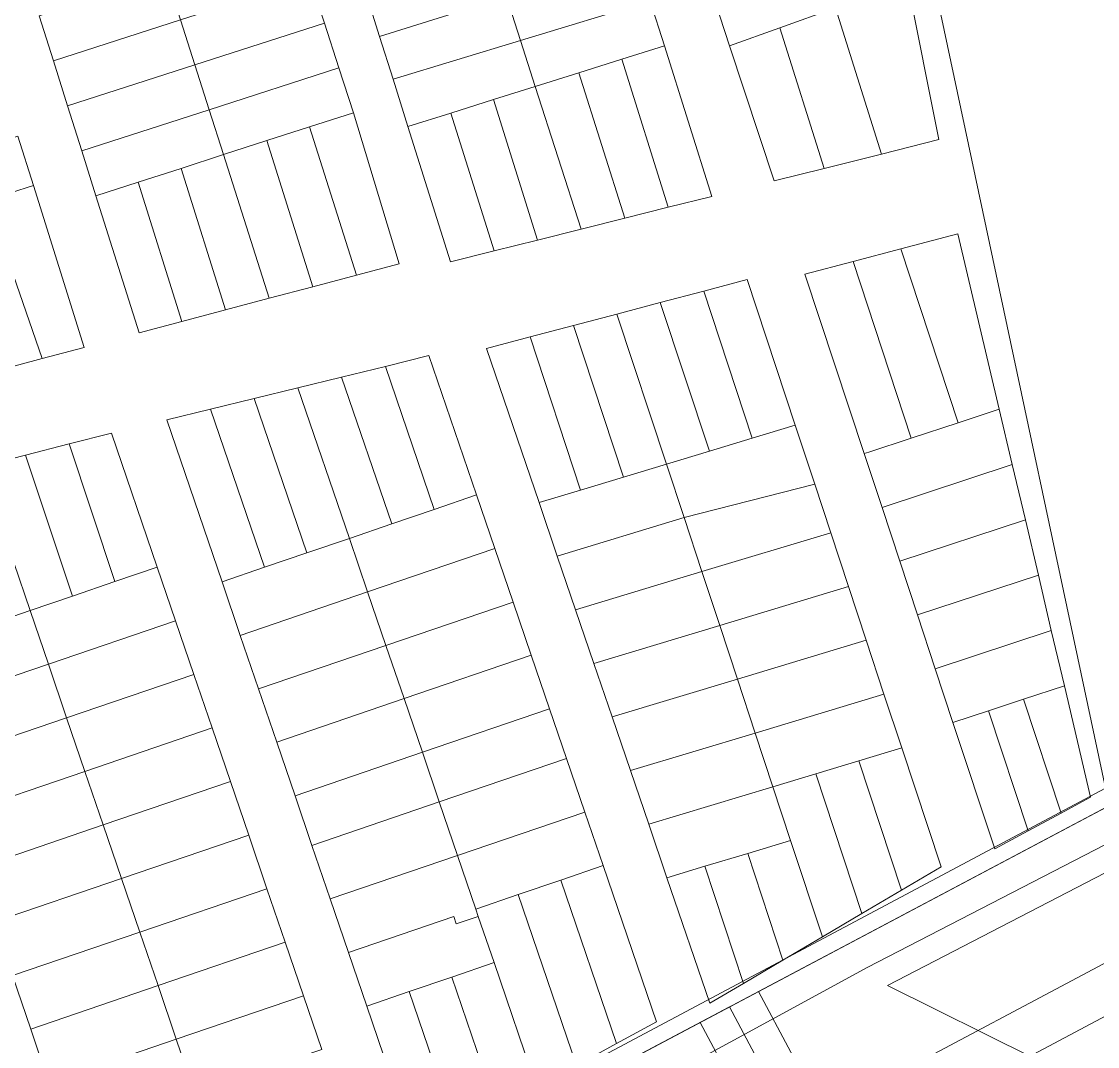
# Model space of a CAD drawing. Header units: metres. Extents: x 3873 to 16340, y -5213 to 3289.
# Drawn here: x 4676.4 to 4904.5, y 2709.3 to 2926.5 of the extents above; entities that cross this region are included whole.
import ezdxf

# ---------------------------------------------------------------- set-up
doc = ezdxf.new("R2010")
doc.units = ezdxf.units.M
for name, color, linetype, lineweight, plot in [('CONTEXTO-MANZANAS', 8, 'Continuous', 0, False), ('CONTEXTO-PARCELAS', 9, 'Continuous', 0, False), ('LIMITE-INTERVENCION', 30, 'Continuous', 0, False), ('MANZANAS-PROPUESTAS', 33, 'Continuous', 0, False), ('SECTORES', 1, 'Continuous', 0, False), ('VIA-SECUNDARIA', 8, 'Continuous', 0, False), ('VIA-TERCIARIA', 9, 'Continuous', 0, False)]:
    doc.layers.add(name, color=color, linetype=linetype, lineweight=lineweight, plot=plot)

msp = doc.modelspace()

# ---------------------------------------------------------------- linework, layer by layer
at = {"layer": 'CONTEXTO-MANZANAS'}
for points in [[(4850.28, 3004.25), (4856.72, 2972.13), (4858.22, 2964.6), (4860.22, 2954.69), (4862.22, 2944.78), (4864.19, 2934.88), (4870.88, 2901.47), (4858.69, 2898.41), (4846.56, 2895.38), (4835.94, 2892.72), (4826.47, 2921.38), (4823.35, 2930.88), (4820.19, 2940.38), (4817.06, 2949.88), (4813.94, 2959.38), (4800, 3001.57), (4811.35, 3002.19), (4822.69, 3002.78), (4834.03, 3003.41), (4850.28, 3004.25)], [(4737.53, 2935.69), (4740.6, 2926.16), (4743.66, 2916.66), (4746.75, 2907.13), (4756.47, 2875.16), (4747.38, 2872.75), (4738.13, 2870.29), (4728.91, 2867.85), (4719.66, 2865.38), (4710.41, 2862.94), (4701.32, 2860.54), (4692.16, 2889.57), (4689.16, 2899.1), (4686.16, 2908.63), (4683.16, 2918.16), (4680.16, 2927.72)], [(4809.69, 2930.85), (4812.69, 2921.38), (4822.75, 2889.44), (4813.5, 2887.13), (4804.28, 2884.82), (4795.06, 2882.5), (4785.81, 2880.19), (4776.6, 2877.88), (4767.35, 2875.57), (4758.32, 2904.25), (4755.16, 2914.25), (4752.32, 2923.32), (4749.32, 2932.85)], [(4675.66, 2902.19), (4678.94, 2891.72), (4689.72, 2857.44), (4680.78, 2855.07), (4671.57, 2852.63)], [(4852.66, 2875.63), (4862.81, 2878.32), (4874.91, 2881.47), (4883.66, 2844.35), (4886.41, 2832.63), (4889.19, 2820.88), (4891.94, 2809.16), (4894.69, 2797.44), (4897.47, 2785.72), (4903.03, 2762.1), (4896.78, 2758.72), (4889.75, 2754.94), (4882.69, 2751.13), (4873.85, 2777.91), (4870.1, 2789.32), (4866.31, 2800.72), (4862.56, 2812.1), (4858.81, 2823.5), (4855.03, 2834.91), (4842.47, 2872.94), (4852.66, 2875.63)], [(5156.73, 2875.78), (5219.83, 2785.55), (5343.21, 2609.14), (5184.8, 2501.28), (5162.06, 2533.47), (5209.44, 2548.61), (5015.06, 2645.17), (4859.98, 2722.21), (5156.73, 2875.78)], [(4811.81, 2866.94), (4821.03, 2869.38), (4830.22, 2871.79), (4840.41, 2840.94), (4844.53, 2828.47), (4847.94, 2818.16), (4851.69, 2806.75), (4855.47, 2795.35), (4859.22, 2783.94), (4862.97, 2772.57), (4871.31, 2747.35), (4862.94, 2742.41), (4854.56, 2737.47), (4846.19, 2732.5), (4837.81, 2727.57), (4829.47, 2722.63), (4822.31, 2718.41), (4813.22, 2745), (4809.35, 2756.38), (4805.47, 2767.72), (4801.6, 2779.1), (4797.72, 2790.44), (4793.85, 2801.82), (4789.97, 2813.19), (4786.1, 2824.54), (4774.94, 2857.22), (4784.22, 2859.66), (4793.41, 2862.07), (4802.63, 2864.5), (4811.81, 2866.94)], [(4744.25, 2851.13), (4753.53, 2853.41), (4762.78, 2855.69), (4772.88, 2826.16), (4776.75, 2814.79), (4780.63, 2803.44), (4784.47, 2792.19), (4788.35, 2780.82), (4791.94, 2770.29), (4795.81, 2758.94), (4799.69, 2747.6), (4810.97, 2714.5), (4802.5, 2709.88), (4794.06, 2705.25)], [(4760.22, 2686.66), (4749.6, 2717.82), (4745.72, 2729.16), (4741.85, 2740.54), (4737.97, 2751.88), (4734.38, 2762.41), (4730.5, 2773.79), (4726.66, 2785.04), (4722.78, 2796.38), (4718.91, 2807.75), (4707.22, 2842.07), (4716.47, 2844.32), (4725.72, 2846.6), (4735, 2848.88), (4744.25, 2851.13)], [(4677.22, 2834.6), (4686.53, 2836.97), (4695.5, 2839.25), (4705.19, 2810.85), (4709.07, 2799.47), (4712.94, 2788.13), (4716.82, 2776.79), (4720.69, 2765.41), (4724.57, 2754.07), (4728.44, 2742.69), (4732.32, 2731.35), (4736.19, 2719.97), (4740.07, 2708.63)], [(4682.22, 2701.57), (4678.35, 2712.94), (4674.47, 2724.29), (4670.6, 2735.66), (4666.72, 2747), (4662.85, 2758.35), (4658.97, 2769.72), (4655.1, 2781.07), (4651.22, 2792.44), (4640.07, 2825.16), (4649.32, 2827.5), (4658.78, 2829.91), (4667.78, 2832.19), (4677.22, 2834.6)]]:
    msp.add_lwpolyline(points, dxfattribs=at)
at = {"layer": 'CONTEXTO-PARCELAS'}
for points in [[(4894.07, 3031.45), (5016.19, 3018.48), (5105.65, 2998.63), (5122.86, 2991.83), (5184.9, 2963), (5204.07, 2948.48), (5229.1, 2941.27), (5248.08, 2937.84), (4906.15, 2763.99), (4849.51, 3030.29), (4894.07, 3031.45)], [(4894.07, 3031.45), (5016.19, 3018.48), (5105.65, 2998.63), (5122.86, 2991.83), (5184.9, 2963), (5204.07, 2948.48), (5229.1, 2941.27), (5248.08, 2937.84), (4906.15, 2763.99), (4849.51, 3030.29), (4894.07, 3031.45)], [(4826.47, 2921.38), (4823.35, 2930.88), (4862.22, 2944.78), (4864.19, 2934.88), (4848.94, 2929.41), (4837.16, 2925.19), (4826.47, 2921.38)], [(4826.47, 2921.38), (4823.35, 2930.88), (4862.22, 2944.78), (4864.19, 2934.88), (4848.94, 2929.41), (4837.16, 2925.19), (4826.47, 2921.38)], [(4826.47, 2921.38), (4823.35, 2930.88), (4862.22, 2944.78), (4864.19, 2934.88), (4848.94, 2929.41), (4837.16, 2925.19), (4826.47, 2921.38)], [(4749.32, 2932.85), (4776.13, 2941.28), (4779.19, 2931.78), (4752.32, 2923.32), (4749.32, 2932.85)], [(4749.32, 2932.85), (4776.13, 2941.28), (4779.19, 2931.78), (4752.32, 2923.32), (4749.32, 2932.85)], [(4749.32, 2932.85), (4776.13, 2941.28), (4779.19, 2931.78), (4752.32, 2923.32), (4749.32, 2932.85)], [(4779.19, 2931.78), (4806.66, 2940.44), (4809.69, 2930.85), (4782.19, 2922.47), (4779.19, 2931.78)], [(4779.19, 2931.78), (4806.66, 2940.44), (4809.69, 2930.85), (4782.19, 2922.47), (4779.19, 2931.78)], [(4779.19, 2931.78), (4806.66, 2940.44), (4809.69, 2930.85), (4782.19, 2922.47), (4779.19, 2931.78)], [(4231.93, 2410.33), (4313.59, 2451), (4453.17, 2523.96), (4501, 2549.06), (4536.45, 2567.54), (4554.49, 2577.21), (4575.26, 2587.77), (4906.15, 2763.99), (5248.08, 2937.84), (5255.33, 2931.81), (5219.72, 2913.83), (5166.37, 2886.38), (4855.83, 2726.07), (4582.83, 2577.44), (4416.19, 2490.39), (4371.78, 2467.19), (4319.92, 2440.11), (4285.66, 2422.21), (4239.12, 2397.9), (4231.93, 2410.33)], [(4231.93, 2410.33), (4313.59, 2451), (4453.17, 2523.96), (4501, 2549.06), (4536.45, 2567.54), (4554.49, 2577.21), (4575.26, 2587.77), (4906.15, 2763.99), (5248.08, 2937.84), (5255.33, 2931.81), (5219.72, 2913.83), (5166.37, 2886.38), (4855.83, 2726.07), (4582.83, 2577.44), (4416.19, 2490.39), (4371.78, 2467.19), (4319.92, 2440.11), (4285.66, 2422.21), (4239.12, 2397.9), (4231.93, 2410.33)], [(4683.16, 2918.16), (4680.16, 2927.72), (4707.1, 2936.38), (4710.13, 2926.85), (4683.16, 2918.16)], [(4683.16, 2918.16), (4680.16, 2927.72), (4707.1, 2936.38), (4710.13, 2926.85), (4683.16, 2918.16)], [(4683.16, 2918.16), (4680.16, 2927.72), (4707.1, 2936.38), (4710.13, 2926.85), (4683.16, 2918.16)], [(4713.16, 2917.32), (4710.13, 2926.85), (4737.53, 2935.69), (4740.6, 2926.16), (4713.16, 2917.32)], [(4713.16, 2917.32), (4710.13, 2926.85), (4737.53, 2935.69), (4740.6, 2926.16), (4713.16, 2917.32)], [(4713.16, 2917.32), (4710.13, 2926.85), (4737.53, 2935.69), (4740.6, 2926.16), (4713.16, 2917.32)], [(4858.69, 2898.41), (4848.94, 2929.41), (4864.19, 2934.88), (4870.88, 2901.47), (4858.69, 2898.41)], [(4858.69, 2898.41), (4848.94, 2929.41), (4864.19, 2934.88), (4870.88, 2901.47), (4858.69, 2898.41)], [(4858.69, 2898.41), (4848.94, 2929.41), (4864.19, 2934.88), (4870.88, 2901.47), (4858.69, 2898.41)], [(4755.16, 2914.25), (4752.32, 2923.32), (4779.19, 2931.78), (4782.19, 2922.47), (4755.16, 2914.25)], [(4755.16, 2914.25), (4752.32, 2923.32), (4779.19, 2931.78), (4782.19, 2922.47), (4755.16, 2914.25)], [(4755.16, 2914.25), (4752.32, 2923.32), (4779.19, 2931.78), (4782.19, 2922.47), (4755.16, 2914.25)], [(4782.19, 2922.47), (4809.69, 2930.85), (4812.69, 2921.38), (4803.63, 2918.54), (4794.56, 2915.66), (4785.31, 2912.75), (4782.19, 2922.47)], [(4782.19, 2922.47), (4809.69, 2930.85), (4812.69, 2921.38), (4803.63, 2918.54), (4794.56, 2915.66), (4785.31, 2912.75), (4782.19, 2922.47)], [(4782.19, 2922.47), (4809.69, 2930.85), (4812.69, 2921.38), (4803.63, 2918.54), (4794.56, 2915.66), (4785.31, 2912.75), (4782.19, 2922.47)], [(4848.94, 2929.41), (4858.69, 2898.41), (4846.56, 2895.38), (4837.16, 2925.19), (4848.94, 2929.41)], [(4848.94, 2929.41), (4858.69, 2898.41), (4846.56, 2895.38), (4837.16, 2925.19), (4848.94, 2929.41)], [(4848.94, 2929.41), (4858.69, 2898.41), (4846.56, 2895.38), (4837.16, 2925.19), (4848.94, 2929.41)], [(4686.16, 2908.63), (4683.16, 2918.16), (4710.13, 2926.85), (4713.16, 2917.32), (4686.16, 2908.63)], [(4686.16, 2908.63), (4683.16, 2918.16), (4710.13, 2926.85), (4713.16, 2917.32), (4686.16, 2908.63)], [(4686.16, 2908.63), (4683.16, 2918.16), (4710.13, 2926.85), (4713.16, 2917.32), (4686.16, 2908.63)], [(4716.19, 2907.82), (4713.16, 2917.32), (4740.6, 2926.16), (4743.66, 2916.66), (4716.19, 2907.82)], [(4716.19, 2907.82), (4713.16, 2917.32), (4740.6, 2926.16), (4743.66, 2916.66), (4716.19, 2907.82)], [(4716.19, 2907.82), (4713.16, 2917.32), (4740.6, 2926.16), (4743.66, 2916.66), (4716.19, 2907.82)], [(4826.47, 2921.38), (4837.16, 2925.19), (4846.56, 2895.38), (4835.94, 2892.72), (4826.47, 2921.38)], [(4826.47, 2921.38), (4837.16, 2925.19), (4846.56, 2895.38), (4835.94, 2892.72), (4826.47, 2921.38)], [(4826.47, 2921.38), (4837.16, 2925.19), (4846.56, 2895.38), (4835.94, 2892.72), (4826.47, 2921.38)], [(4782.19, 2922.47), (4785.31, 2912.75), (4776.44, 2909.97), (4767.38, 2907.1), (4758.32, 2904.25), (4755.16, 2914.25), (4782.19, 2922.47)], [(4782.19, 2922.47), (4785.31, 2912.75), (4776.44, 2909.97), (4767.38, 2907.1), (4758.32, 2904.25), (4755.16, 2914.25), (4782.19, 2922.47)], [(4782.19, 2922.47), (4785.31, 2912.75), (4776.44, 2909.97), (4767.38, 2907.1), (4758.32, 2904.25), (4755.16, 2914.25), (4782.19, 2922.47)], [(4813.5, 2887.13), (4803.63, 2918.54), (4812.69, 2921.38), (4822.75, 2889.44), (4813.5, 2887.13)], [(4813.5, 2887.13), (4803.63, 2918.54), (4812.69, 2921.38), (4822.75, 2889.44), (4813.5, 2887.13)], [(4813.5, 2887.13), (4803.63, 2918.54), (4812.69, 2921.38), (4822.75, 2889.44), (4813.5, 2887.13)], [(4689.16, 2899.1), (4686.16, 2908.63), (4713.16, 2917.32), (4716.19, 2907.82), (4689.16, 2899.1)], [(4689.16, 2899.1), (4686.16, 2908.63), (4713.16, 2917.32), (4716.19, 2907.82), (4689.16, 2899.1)], [(4689.16, 2899.1), (4686.16, 2908.63), (4713.16, 2917.32), (4716.19, 2907.82), (4689.16, 2899.1)], [(4804.28, 2884.82), (4794.56, 2915.66), (4803.63, 2918.54), (4813.5, 2887.13), (4804.28, 2884.82)], [(4804.28, 2884.82), (4794.56, 2915.66), (4803.63, 2918.54), (4813.5, 2887.13), (4804.28, 2884.82)], [(4804.28, 2884.82), (4794.56, 2915.66), (4803.63, 2918.54), (4813.5, 2887.13), (4804.28, 2884.82)], [(4719.22, 2898.29), (4716.19, 2907.82), (4743.66, 2916.66), (4746.75, 2907.13), (4737.47, 2904.16), (4728.41, 2901.25), (4719.22, 2898.29)], [(4719.22, 2898.29), (4716.19, 2907.82), (4743.66, 2916.66), (4746.75, 2907.13), (4737.47, 2904.16), (4728.41, 2901.25), (4719.22, 2898.29)], [(4719.22, 2898.29), (4716.19, 2907.82), (4743.66, 2916.66), (4746.75, 2907.13), (4737.47, 2904.16), (4728.41, 2901.25), (4719.22, 2898.29)], [(4795.06, 2882.5), (4785.31, 2912.75), (4794.56, 2915.66), (4804.28, 2884.82), (4795.06, 2882.5)], [(4795.06, 2882.5), (4785.31, 2912.75), (4794.56, 2915.66), (4804.28, 2884.82), (4795.06, 2882.5)], [(4795.06, 2882.5), (4785.31, 2912.75), (4794.56, 2915.66), (4804.28, 2884.82), (4795.06, 2882.5)], [(4785.81, 2880.19), (4776.44, 2909.97), (4785.31, 2912.75), (4795.06, 2882.5), (4785.81, 2880.19)], [(4785.81, 2880.19), (4776.44, 2909.97), (4785.31, 2912.75), (4795.06, 2882.5), (4785.81, 2880.19)], [(4785.81, 2880.19), (4776.44, 2909.97), (4785.31, 2912.75), (4795.06, 2882.5), (4785.81, 2880.19)], [(4776.6, 2877.88), (4767.38, 2907.1), (4776.44, 2909.97), (4785.81, 2880.19), (4776.6, 2877.88)], [(4776.6, 2877.88), (4767.38, 2907.1), (4776.44, 2909.97), (4785.81, 2880.19), (4776.6, 2877.88)], [(4776.6, 2877.88), (4767.38, 2907.1), (4776.44, 2909.97), (4785.81, 2880.19), (4776.6, 2877.88)], [(4692.16, 2889.57), (4689.16, 2899.1), (4716.19, 2907.82), (4719.22, 2898.29), (4710.22, 2895.38), (4701.13, 2892.44), (4692.16, 2889.57)], [(4692.16, 2889.57), (4689.16, 2899.1), (4716.19, 2907.82), (4719.22, 2898.29), (4710.22, 2895.38), (4701.13, 2892.44), (4692.16, 2889.57)], [(4692.16, 2889.57), (4689.16, 2899.1), (4716.19, 2907.82), (4719.22, 2898.29), (4710.22, 2895.38), (4701.13, 2892.44), (4692.16, 2889.57)], [(4747.38, 2872.75), (4737.47, 2904.16), (4746.75, 2907.13), (4756.47, 2875.16), (4747.38, 2872.75)], [(4747.38, 2872.75), (4737.47, 2904.16), (4746.75, 2907.13), (4756.47, 2875.16), (4747.38, 2872.75)], [(4747.38, 2872.75), (4737.47, 2904.16), (4746.75, 2907.13), (4756.47, 2875.16), (4747.38, 2872.75)], [(4767.35, 2875.57), (4758.32, 2904.25), (4767.38, 2907.1), (4776.6, 2877.88), (4767.35, 2875.57)], [(4767.35, 2875.57), (4758.32, 2904.25), (4767.38, 2907.1), (4776.6, 2877.88), (4767.35, 2875.57)], [(4767.35, 2875.57), (4758.32, 2904.25), (4767.38, 2907.1), (4776.6, 2877.88), (4767.35, 2875.57)], [(4738.13, 2870.29), (4728.41, 2901.25), (4737.47, 2904.16), (4747.38, 2872.75), (4738.13, 2870.29)], [(4738.13, 2870.29), (4728.41, 2901.25), (4737.47, 2904.16), (4747.38, 2872.75), (4738.13, 2870.29)], [(4738.13, 2870.29), (4728.41, 2901.25), (4737.47, 2904.16), (4747.38, 2872.75), (4738.13, 2870.29)], [(4647.38, 2893.38), (4675.66, 2902.19), (4678.94, 2891.72), (4669.1, 2888.66), (4660.03, 2885.82), (4650.97, 2883), (4647.38, 2893.38)], [(4647.38, 2893.38), (4675.66, 2902.19), (4678.94, 2891.72), (4669.1, 2888.66), (4660.03, 2885.82), (4650.97, 2883), (4647.38, 2893.38)], [(4647.38, 2893.38), (4675.66, 2902.19), (4678.94, 2891.72), (4669.1, 2888.66), (4660.03, 2885.82), (4650.97, 2883), (4647.38, 2893.38)], [(4728.91, 2867.85), (4719.22, 2898.29), (4728.41, 2901.25), (4738.13, 2870.29), (4728.91, 2867.85)], [(4728.91, 2867.85), (4719.22, 2898.29), (4728.41, 2901.25), (4738.13, 2870.29), (4728.91, 2867.85)], [(4728.91, 2867.85), (4719.22, 2898.29), (4728.41, 2901.25), (4738.13, 2870.29), (4728.91, 2867.85)], [(4719.66, 2865.38), (4710.22, 2895.38), (4719.22, 2898.29), (4728.91, 2867.85), (4719.66, 2865.38)], [(4719.66, 2865.38), (4710.22, 2895.38), (4719.22, 2898.29), (4728.91, 2867.85), (4719.66, 2865.38)], [(4719.66, 2865.38), (4710.22, 2895.38), (4719.22, 2898.29), (4728.91, 2867.85), (4719.66, 2865.38)], [(4701.13, 2892.44), (4710.22, 2895.38), (4719.66, 2865.38), (4710.41, 2862.94), (4701.13, 2892.44)], [(4701.13, 2892.44), (4710.22, 2895.38), (4719.66, 2865.38), (4710.41, 2862.94), (4701.13, 2892.44)], [(4701.13, 2892.44), (4710.22, 2895.38), (4719.66, 2865.38), (4710.41, 2862.94), (4701.13, 2892.44)], [(4701.32, 2860.54), (4692.16, 2889.57), (4701.13, 2892.44), (4710.41, 2862.94), (4701.32, 2860.54)], [(4701.32, 2860.54), (4692.16, 2889.57), (4701.13, 2892.44), (4710.41, 2862.94), (4701.32, 2860.54)], [(4701.32, 2860.54), (4692.16, 2889.57), (4701.13, 2892.44), (4710.41, 2862.94), (4701.32, 2860.54)], [(4669.1, 2888.66), (4678.94, 2891.72), (4689.72, 2857.44), (4680.78, 2855.07), (4669.1, 2888.66)], [(4669.1, 2888.66), (4678.94, 2891.72), (4689.72, 2857.44), (4680.78, 2855.07), (4669.1, 2888.66)], [(4669.1, 2888.66), (4678.94, 2891.72), (4689.72, 2857.44), (4680.78, 2855.07), (4669.1, 2888.66)], [(4671.57, 2852.63), (4660.03, 2885.82), (4669.1, 2888.66), (4680.78, 2855.07), (4671.57, 2852.63)], [(4671.57, 2852.63), (4660.03, 2885.82), (4669.1, 2888.66), (4680.78, 2855.07), (4671.57, 2852.63)], [(4671.57, 2852.63), (4660.03, 2885.82), (4669.1, 2888.66), (4680.78, 2855.07), (4671.57, 2852.63)], [(4874.97, 2841.47), (4862.81, 2878.32), (4874.91, 2881.47), (4883.66, 2844.35), (4874.97, 2841.47)], [(4874.97, 2841.47), (4862.81, 2878.32), (4874.91, 2881.47), (4883.66, 2844.35), (4874.97, 2841.47)], [(4874.97, 2841.47), (4862.81, 2878.32), (4874.91, 2881.47), (4883.66, 2844.35), (4874.97, 2841.47)], [(4865, 2838.19), (4852.66, 2875.63), (4862.81, 2878.32), (4874.97, 2841.47), (4865, 2838.19)], [(4865, 2838.19), (4852.66, 2875.63), (4862.81, 2878.32), (4874.97, 2841.47), (4865, 2838.19)], [(4865, 2838.19), (4852.66, 2875.63), (4862.81, 2878.32), (4874.97, 2841.47), (4865, 2838.19)], [(4842.47, 2872.94), (4852.66, 2875.63), (4865, 2838.19), (4856.03, 2835.22), (4855.03, 2834.91), (4842.47, 2872.94)], [(4842.47, 2872.94), (4852.66, 2875.63), (4865, 2838.19), (4856.03, 2835.22), (4855.03, 2834.91), (4842.47, 2872.94)], [(4842.47, 2872.94), (4852.66, 2875.63), (4865, 2838.19), (4856.03, 2835.22), (4855.03, 2834.91), (4842.47, 2872.94)], [(5156.74, 2875.76), (5219.83, 2785.55), (5015.06, 2645.17), (4859.98, 2722.21), (5156.74, 2875.76)], [(5156.74, 2875.76), (5219.83, 2785.55), (5015.06, 2645.17), (4859.98, 2722.21), (5156.74, 2875.76)], [(4831.31, 2838.19), (4821.03, 2869.38), (4830.22, 2871.79), (4840.41, 2840.94), (4831.31, 2838.19)], [(4831.31, 2838.19), (4821.03, 2869.38), (4830.22, 2871.79), (4840.41, 2840.94), (4831.31, 2838.19)], [(4831.31, 2838.19), (4821.03, 2869.38), (4830.22, 2871.79), (4840.41, 2840.94), (4831.31, 2838.19)], [(4822.22, 2835.44), (4811.81, 2866.94), (4821.03, 2869.38), (4831.31, 2838.19), (4822.22, 2835.44)], [(4822.22, 2835.44), (4811.81, 2866.94), (4821.03, 2869.38), (4831.31, 2838.19), (4822.22, 2835.44)], [(4822.22, 2835.44), (4811.81, 2866.94), (4821.03, 2869.38), (4831.31, 2838.19), (4822.22, 2835.44)], [(4813.13, 2832.69), (4802.63, 2864.5), (4811.81, 2866.94), (4822.22, 2835.44), (4813.13, 2832.69)], [(4813.13, 2832.69), (4802.63, 2864.5), (4811.81, 2866.94), (4822.22, 2835.44), (4813.13, 2832.69)], [(4813.13, 2832.69), (4802.63, 2864.5), (4811.81, 2866.94), (4822.22, 2835.44), (4813.13, 2832.69)], [(4804.03, 2829.94), (4793.41, 2862.07), (4802.63, 2864.5), (4813.13, 2832.69), (4804.03, 2829.94)], [(4804.03, 2829.94), (4793.41, 2862.07), (4802.63, 2864.5), (4813.13, 2832.69), (4804.03, 2829.94)], [(4804.03, 2829.94), (4793.41, 2862.07), (4802.63, 2864.5), (4813.13, 2832.69), (4804.03, 2829.94)], [(4794.91, 2827.19), (4784.22, 2859.66), (4793.41, 2862.07), (4804.03, 2829.94), (4794.91, 2827.19)], [(4794.91, 2827.19), (4784.22, 2859.66), (4793.41, 2862.07), (4804.03, 2829.94), (4794.91, 2827.19)], [(4794.91, 2827.19), (4784.22, 2859.66), (4793.41, 2862.07), (4804.03, 2829.94), (4794.91, 2827.19)], [(4786.1, 2824.54), (4774.94, 2857.22), (4784.22, 2859.66), (4794.91, 2827.19), (4786.1, 2824.54)], [(4786.1, 2824.54), (4774.94, 2857.22), (4784.22, 2859.66), (4794.91, 2827.19), (4786.1, 2824.54)], [(4786.1, 2824.54), (4774.94, 2857.22), (4784.22, 2859.66), (4794.91, 2827.19), (4786.1, 2824.54)], [(4763.88, 2823.1), (4753.53, 2853.41), (4762.78, 2855.69), (4772.88, 2826.16), (4763.88, 2823.1)], [(4763.88, 2823.1), (4753.53, 2853.41), (4762.78, 2855.69), (4772.88, 2826.16), (4763.88, 2823.1)], [(4763.88, 2823.1), (4753.53, 2853.41), (4762.78, 2855.69), (4772.88, 2826.16), (4763.88, 2823.1)], [(4754.88, 2820), (4744.25, 2851.13), (4753.53, 2853.41), (4763.88, 2823.1), (4754.88, 2820)], [(4754.88, 2820), (4744.25, 2851.13), (4753.53, 2853.41), (4763.88, 2823.1), (4754.88, 2820)], [(4754.88, 2820), (4744.25, 2851.13), (4753.53, 2853.41), (4763.88, 2823.1), (4754.88, 2820)], [(4745.91, 2816.94), (4735, 2848.88), (4744.25, 2851.13), (4754.88, 2820), (4745.91, 2816.94)], [(4745.91, 2816.94), (4735, 2848.88), (4744.25, 2851.13), (4754.88, 2820), (4745.91, 2816.94)], [(4745.91, 2816.94), (4735, 2848.88), (4744.25, 2851.13), (4754.88, 2820), (4745.91, 2816.94)], [(4736.91, 2813.88), (4725.72, 2846.6), (4735, 2848.88), (4745.91, 2816.94), (4736.91, 2813.88)], [(4736.91, 2813.88), (4725.72, 2846.6), (4735, 2848.88), (4745.91, 2816.94), (4736.91, 2813.88)], [(4736.91, 2813.88), (4725.72, 2846.6), (4735, 2848.88), (4745.91, 2816.94), (4736.91, 2813.88)], [(4727.91, 2810.82), (4716.47, 2844.32), (4725.72, 2846.6), (4736.91, 2813.88), (4727.91, 2810.82)], [(4727.91, 2810.82), (4716.47, 2844.32), (4725.72, 2846.6), (4736.91, 2813.88), (4727.91, 2810.82)], [(4727.91, 2810.82), (4716.47, 2844.32), (4725.72, 2846.6), (4736.91, 2813.88), (4727.91, 2810.82)], [(4718.91, 2807.75), (4707.22, 2842.07), (4716.47, 2844.32), (4727.91, 2810.82), (4718.91, 2807.75)], [(4718.91, 2807.75), (4707.22, 2842.07), (4716.47, 2844.32), (4727.91, 2810.82), (4718.91, 2807.75)], [(4718.91, 2807.75), (4707.22, 2842.07), (4716.47, 2844.32), (4727.91, 2810.82), (4718.91, 2807.75)], [(4865, 2838.19), (4874.97, 2841.47), (4883.66, 2844.35), (4886.41, 2832.63), (4858.81, 2823.5), (4855.03, 2834.91), (4856.03, 2835.22), (4865, 2838.19)], [(4865, 2838.19), (4874.97, 2841.47), (4883.66, 2844.35), (4886.41, 2832.63), (4858.81, 2823.5), (4855.03, 2834.91), (4856.03, 2835.22), (4865, 2838.19)], [(4865, 2838.19), (4874.97, 2841.47), (4883.66, 2844.35), (4886.41, 2832.63), (4858.81, 2823.5), (4855.03, 2834.91), (4856.03, 2835.22), (4865, 2838.19)], [(4813.13, 2832.69), (4822.22, 2835.44), (4831.31, 2838.19), (4840.41, 2840.94), (4844.53, 2828.47), (4816.85, 2821.41), (4813.13, 2832.69)], [(4813.13, 2832.69), (4822.22, 2835.44), (4831.31, 2838.19), (4840.41, 2840.94), (4844.53, 2828.47), (4816.85, 2821.41), (4813.13, 2832.69)], [(4813.13, 2832.69), (4822.22, 2835.44), (4831.31, 2838.19), (4840.41, 2840.94), (4844.53, 2828.47), (4816.85, 2821.41), (4813.13, 2832.69)], [(4696.19, 2807.79), (4686.53, 2836.97), (4695.5, 2839.25), (4705.19, 2810.85), (4696.19, 2807.79)], [(4696.19, 2807.79), (4686.53, 2836.97), (4695.5, 2839.25), (4705.19, 2810.85), (4696.19, 2807.79)], [(4696.19, 2807.79), (4686.53, 2836.97), (4695.5, 2839.25), (4705.19, 2810.85), (4696.19, 2807.79)], [(4687.19, 2804.69), (4677.22, 2834.6), (4686.53, 2836.97), (4696.19, 2807.79), (4687.19, 2804.69)], [(4687.19, 2804.69), (4677.22, 2834.6), (4686.53, 2836.97), (4696.19, 2807.79), (4687.19, 2804.69)], [(4687.19, 2804.69), (4677.22, 2834.6), (4686.53, 2836.97), (4696.19, 2807.79), (4687.19, 2804.69)], [(4678.22, 2801.63), (4667.78, 2832.19), (4677.22, 2834.6), (4687.19, 2804.69), (4678.22, 2801.63)], [(4678.22, 2801.63), (4667.78, 2832.19), (4677.22, 2834.6), (4687.19, 2804.69), (4678.22, 2801.63)], [(4678.22, 2801.63), (4667.78, 2832.19), (4677.22, 2834.6), (4687.19, 2804.69), (4678.22, 2801.63)], [(4794.91, 2827.19), (4804.03, 2829.94), (4813.13, 2832.69), (4816.85, 2821.41), (4789.97, 2813.19), (4786.1, 2824.54), (4794.91, 2827.19)], [(4794.91, 2827.19), (4804.03, 2829.94), (4813.13, 2832.69), (4816.85, 2821.41), (4789.97, 2813.19), (4786.1, 2824.54), (4794.91, 2827.19)], [(4794.91, 2827.19), (4804.03, 2829.94), (4813.13, 2832.69), (4816.85, 2821.41), (4789.97, 2813.19), (4786.1, 2824.54), (4794.91, 2827.19)], [(4858.81, 2823.5), (4886.41, 2832.63), (4889.19, 2820.88), (4862.56, 2812.1), (4858.81, 2823.5)], [(4858.81, 2823.5), (4886.41, 2832.63), (4889.19, 2820.88), (4862.56, 2812.1), (4858.81, 2823.5)], [(4858.81, 2823.5), (4886.41, 2832.63), (4889.19, 2820.88), (4862.56, 2812.1), (4858.81, 2823.5)], [(4669.22, 2798.57), (4658.78, 2829.91), (4667.78, 2832.19), (4678.22, 2801.63), (4669.22, 2798.57)], [(4669.22, 2798.57), (4658.78, 2829.91), (4667.78, 2832.19), (4678.22, 2801.63), (4669.22, 2798.57)], [(4669.22, 2798.57), (4658.78, 2829.91), (4667.78, 2832.19), (4678.22, 2801.63), (4669.22, 2798.57)], [(4816.85, 2821.41), (4844.53, 2828.47), (4847.94, 2818.16), (4820.63, 2809.91), (4816.85, 2821.41)], [(4816.85, 2821.41), (4844.53, 2828.47), (4847.94, 2818.16), (4820.63, 2809.91), (4816.85, 2821.41)], [(4816.85, 2821.41), (4844.53, 2828.47), (4847.94, 2818.16), (4820.63, 2809.91), (4816.85, 2821.41)], [(4749.78, 2805.6), (4745.91, 2816.94), (4754.88, 2820), (4763.88, 2823.1), (4772.88, 2826.16), (4776.75, 2814.79), (4749.78, 2805.6)], [(4749.78, 2805.6), (4745.91, 2816.94), (4754.88, 2820), (4763.88, 2823.1), (4772.88, 2826.16), (4776.75, 2814.79), (4749.78, 2805.6)], [(4749.78, 2805.6), (4745.91, 2816.94), (4754.88, 2820), (4763.88, 2823.1), (4772.88, 2826.16), (4776.75, 2814.79), (4749.78, 2805.6)], [(4793.85, 2801.82), (4789.97, 2813.19), (4816.85, 2821.41), (4820.63, 2809.91), (4793.85, 2801.82)], [(4793.85, 2801.82), (4789.97, 2813.19), (4816.85, 2821.41), (4820.63, 2809.91), (4793.85, 2801.82)], [(4793.85, 2801.82), (4789.97, 2813.19), (4816.85, 2821.41), (4820.63, 2809.91), (4793.85, 2801.82)], [(4866.31, 2800.72), (4862.56, 2812.1), (4889.19, 2820.88), (4891.94, 2809.16), (4866.31, 2800.72)], [(4866.31, 2800.72), (4862.56, 2812.1), (4889.19, 2820.88), (4891.94, 2809.16), (4866.31, 2800.72)], [(4866.31, 2800.72), (4862.56, 2812.1), (4889.19, 2820.88), (4891.94, 2809.16), (4866.31, 2800.72)], [(4722.78, 2796.38), (4718.91, 2807.75), (4727.91, 2810.82), (4736.91, 2813.88), (4745.91, 2816.94), (4749.78, 2805.6), (4722.78, 2796.38)], [(4722.78, 2796.38), (4718.91, 2807.75), (4727.91, 2810.82), (4736.91, 2813.88), (4745.91, 2816.94), (4749.78, 2805.6), (4722.78, 2796.38)], [(4722.78, 2796.38), (4718.91, 2807.75), (4727.91, 2810.82), (4736.91, 2813.88), (4745.91, 2816.94), (4749.78, 2805.6), (4722.78, 2796.38)], [(4824.41, 2798.5), (4820.63, 2809.91), (4847.94, 2818.16), (4851.69, 2806.75), (4824.41, 2798.5)], [(4824.41, 2798.5), (4820.63, 2809.91), (4847.94, 2818.16), (4851.69, 2806.75), (4824.41, 2798.5)], [(4824.41, 2798.5), (4820.63, 2809.91), (4847.94, 2818.16), (4851.69, 2806.75), (4824.41, 2798.5)], [(4753.66, 2794.25), (4749.78, 2805.6), (4776.75, 2814.79), (4780.63, 2803.44), (4753.66, 2794.25)], [(4753.66, 2794.25), (4749.78, 2805.6), (4776.75, 2814.79), (4780.63, 2803.44), (4753.66, 2794.25)], [(4753.66, 2794.25), (4749.78, 2805.6), (4776.75, 2814.79), (4780.63, 2803.44), (4753.66, 2794.25)], [(4678.22, 2801.63), (4687.19, 2804.69), (4696.19, 2807.79), (4705.19, 2810.85), (4709.07, 2799.47), (4682.1, 2790.29), (4678.22, 2801.63)], [(4678.22, 2801.63), (4687.19, 2804.69), (4696.19, 2807.79), (4705.19, 2810.85), (4709.07, 2799.47), (4682.1, 2790.29), (4678.22, 2801.63)], [(4678.22, 2801.63), (4687.19, 2804.69), (4696.19, 2807.79), (4705.19, 2810.85), (4709.07, 2799.47), (4682.1, 2790.29), (4678.22, 2801.63)], [(4797.72, 2790.44), (4793.85, 2801.82), (4820.63, 2809.91), (4824.41, 2798.5), (4797.72, 2790.44)], [(4797.72, 2790.44), (4793.85, 2801.82), (4820.63, 2809.91), (4824.41, 2798.5), (4797.72, 2790.44)], [(4797.72, 2790.44), (4793.85, 2801.82), (4820.63, 2809.91), (4824.41, 2798.5), (4797.72, 2790.44)], [(4866.31, 2800.72), (4891.94, 2809.16), (4894.69, 2797.44), (4870.1, 2789.32), (4866.31, 2800.72)], [(4866.31, 2800.72), (4891.94, 2809.16), (4894.69, 2797.44), (4870.1, 2789.32), (4866.31, 2800.72)], [(4866.31, 2800.72), (4891.94, 2809.16), (4894.69, 2797.44), (4870.1, 2789.32), (4866.31, 2800.72)], [(4726.66, 2785.04), (4722.78, 2796.38), (4749.78, 2805.6), (4753.66, 2794.25), (4726.66, 2785.04)], [(4726.66, 2785.04), (4722.78, 2796.38), (4749.78, 2805.6), (4753.66, 2794.25), (4726.66, 2785.04)], [(4726.66, 2785.04), (4722.78, 2796.38), (4749.78, 2805.6), (4753.66, 2794.25), (4726.66, 2785.04)], [(4828.16, 2787.1), (4824.41, 2798.5), (4851.69, 2806.75), (4855.47, 2795.35), (4828.16, 2787.1)], [(4828.16, 2787.1), (4824.41, 2798.5), (4851.69, 2806.75), (4855.47, 2795.35), (4828.16, 2787.1)], [(4828.16, 2787.1), (4824.41, 2798.5), (4851.69, 2806.75), (4855.47, 2795.35), (4828.16, 2787.1)], [(4757.5, 2783), (4753.66, 2794.25), (4780.63, 2803.44), (4784.47, 2792.19), (4757.5, 2783)], [(4757.5, 2783), (4753.66, 2794.25), (4780.63, 2803.44), (4784.47, 2792.19), (4757.5, 2783)], [(4757.5, 2783), (4753.66, 2794.25), (4780.63, 2803.44), (4784.47, 2792.19), (4757.5, 2783)], [(4660.22, 2795.5), (4669.22, 2798.57), (4678.22, 2801.63), (4682.1, 2790.29), (4655.1, 2781.07), (4651.22, 2792.44), (4660.22, 2795.5)], [(4660.22, 2795.5), (4669.22, 2798.57), (4678.22, 2801.63), (4682.1, 2790.29), (4655.1, 2781.07), (4651.22, 2792.44), (4660.22, 2795.5)], [(4660.22, 2795.5), (4669.22, 2798.57), (4678.22, 2801.63), (4682.1, 2790.29), (4655.1, 2781.07), (4651.22, 2792.44), (4660.22, 2795.5)], [(4685.97, 2778.94), (4682.1, 2790.29), (4709.07, 2799.47), (4712.94, 2788.13), (4685.97, 2778.94)], [(4685.97, 2778.94), (4682.1, 2790.29), (4709.07, 2799.47), (4712.94, 2788.13), (4685.97, 2778.94)], [(4685.97, 2778.94), (4682.1, 2790.29), (4709.07, 2799.47), (4712.94, 2788.13), (4685.97, 2778.94)], [(4797.72, 2790.44), (4824.41, 2798.5), (4828.16, 2787.1), (4801.6, 2779.1), (4797.72, 2790.44)], [(4797.72, 2790.44), (4824.41, 2798.5), (4828.16, 2787.1), (4801.6, 2779.1), (4797.72, 2790.44)], [(4797.72, 2790.44), (4824.41, 2798.5), (4828.16, 2787.1), (4801.6, 2779.1), (4797.72, 2790.44)], [(4873.85, 2777.91), (4870.1, 2789.32), (4894.69, 2797.44), (4897.47, 2785.72), (4888.81, 2782.88), (4881.35, 2780.41), (4873.85, 2777.91)], [(4873.85, 2777.91), (4870.1, 2789.32), (4894.69, 2797.44), (4897.47, 2785.72), (4888.81, 2782.88), (4881.35, 2780.41), (4873.85, 2777.91)], [(4873.85, 2777.91), (4870.1, 2789.32), (4894.69, 2797.44), (4897.47, 2785.72), (4888.81, 2782.88), (4881.35, 2780.41), (4873.85, 2777.91)], [(4726.66, 2785.04), (4753.66, 2794.25), (4757.5, 2783), (4730.5, 2773.79), (4726.66, 2785.04)], [(4726.66, 2785.04), (4753.66, 2794.25), (4757.5, 2783), (4730.5, 2773.79), (4726.66, 2785.04)], [(4726.66, 2785.04), (4753.66, 2794.25), (4757.5, 2783), (4730.5, 2773.79), (4726.66, 2785.04)], [(4828.16, 2787.1), (4855.47, 2795.35), (4859.22, 2783.94), (4831.91, 2775.69), (4828.16, 2787.1)], [(4828.16, 2787.1), (4855.47, 2795.35), (4859.22, 2783.94), (4831.91, 2775.69), (4828.16, 2787.1)], [(4828.16, 2787.1), (4855.47, 2795.35), (4859.22, 2783.94), (4831.91, 2775.69), (4828.16, 2787.1)], [(4757.5, 2783), (4784.47, 2792.19), (4788.35, 2780.82), (4761.38, 2771.63), (4757.5, 2783)], [(4757.5, 2783), (4784.47, 2792.19), (4788.35, 2780.82), (4761.38, 2771.63), (4757.5, 2783)], [(4757.5, 2783), (4784.47, 2792.19), (4788.35, 2780.82), (4761.38, 2771.63), (4757.5, 2783)], [(4658.97, 2769.72), (4655.1, 2781.07), (4682.1, 2790.29), (4685.97, 2778.94), (4658.97, 2769.72)], [(4658.97, 2769.72), (4655.1, 2781.07), (4682.1, 2790.29), (4685.97, 2778.94), (4658.97, 2769.72)], [(4658.97, 2769.72), (4655.1, 2781.07), (4682.1, 2790.29), (4685.97, 2778.94), (4658.97, 2769.72)], [(4685.97, 2778.94), (4712.94, 2788.13), (4716.82, 2776.79), (4689.85, 2767.57), (4685.97, 2778.94)], [(4685.97, 2778.94), (4712.94, 2788.13), (4716.82, 2776.79), (4689.85, 2767.57), (4685.97, 2778.94)], [(4685.97, 2778.94), (4712.94, 2788.13), (4716.82, 2776.79), (4689.85, 2767.57), (4685.97, 2778.94)], [(4805.47, 2767.72), (4801.6, 2779.1), (4828.16, 2787.1), (4831.91, 2775.69), (4805.47, 2767.72)], [(4805.47, 2767.72), (4801.6, 2779.1), (4828.16, 2787.1), (4831.91, 2775.69), (4805.47, 2767.72)], [(4805.47, 2767.72), (4801.6, 2779.1), (4828.16, 2787.1), (4831.91, 2775.69), (4805.47, 2767.72)], [(4888.81, 2782.88), (4897.47, 2785.72), (4903.03, 2762.1), (4896.78, 2758.72), (4888.81, 2782.88)], [(4888.81, 2782.88), (4897.47, 2785.72), (4903.03, 2762.1), (4896.78, 2758.72), (4888.81, 2782.88)], [(4888.81, 2782.88), (4897.47, 2785.72), (4903.03, 2762.1), (4896.78, 2758.72), (4888.81, 2782.88)], [(4734.38, 2762.41), (4730.5, 2773.79), (4757.5, 2783), (4761.38, 2771.63), (4734.38, 2762.41)], [(4734.38, 2762.41), (4730.5, 2773.79), (4757.5, 2783), (4761.38, 2771.63), (4734.38, 2762.41)], [(4734.38, 2762.41), (4730.5, 2773.79), (4757.5, 2783), (4761.38, 2771.63), (4734.38, 2762.41)], [(4859.22, 2783.94), (4862.97, 2772.57), (4853.88, 2769.82), (4844.78, 2767.07), (4835.66, 2764.32), (4831.91, 2775.69), (4859.22, 2783.94)], [(4859.22, 2783.94), (4862.97, 2772.57), (4853.88, 2769.82), (4844.78, 2767.07), (4835.66, 2764.32), (4831.91, 2775.69), (4859.22, 2783.94)], [(4859.22, 2783.94), (4862.97, 2772.57), (4853.88, 2769.82), (4844.78, 2767.07), (4835.66, 2764.32), (4831.91, 2775.69), (4859.22, 2783.94)], [(4888.81, 2782.88), (4896.78, 2758.72), (4889.75, 2754.94), (4881.35, 2780.41), (4888.81, 2782.88)], [(4888.81, 2782.88), (4896.78, 2758.72), (4889.75, 2754.94), (4881.35, 2780.41), (4888.81, 2782.88)], [(4888.81, 2782.88), (4896.78, 2758.72), (4889.75, 2754.94), (4881.35, 2780.41), (4888.81, 2782.88)], [(4764.97, 2761.1), (4761.38, 2771.63), (4788.35, 2780.82), (4791.94, 2770.29), (4764.97, 2761.1)], [(4764.97, 2761.1), (4761.38, 2771.63), (4788.35, 2780.82), (4791.94, 2770.29), (4764.97, 2761.1)], [(4764.97, 2761.1), (4761.38, 2771.63), (4788.35, 2780.82), (4791.94, 2770.29), (4764.97, 2761.1)], [(4882.69, 2751.13), (4873.85, 2777.91), (4881.35, 2780.41), (4889.75, 2754.94), (4882.69, 2751.13)], [(4882.69, 2751.13), (4873.85, 2777.91), (4881.35, 2780.41), (4889.75, 2754.94), (4882.69, 2751.13)], [(4882.69, 2751.13), (4873.85, 2777.91), (4881.35, 2780.41), (4889.75, 2754.94), (4882.69, 2751.13)], [(4658.97, 2769.72), (4685.97, 2778.94), (4689.85, 2767.57), (4662.85, 2758.35), (4658.97, 2769.72)], [(4658.97, 2769.72), (4685.97, 2778.94), (4689.85, 2767.57), (4662.85, 2758.35), (4658.97, 2769.72)], [(4658.97, 2769.72), (4685.97, 2778.94), (4689.85, 2767.57), (4662.85, 2758.35), (4658.97, 2769.72)], [(4693.72, 2756.22), (4689.85, 2767.57), (4716.82, 2776.79), (4720.69, 2765.41), (4693.72, 2756.22)], [(4693.72, 2756.22), (4689.85, 2767.57), (4716.82, 2776.79), (4720.69, 2765.41), (4693.72, 2756.22)], [(4693.72, 2756.22), (4689.85, 2767.57), (4716.82, 2776.79), (4720.69, 2765.41), (4693.72, 2756.22)], [(4809.35, 2756.38), (4805.47, 2767.72), (4831.91, 2775.69), (4835.66, 2764.32), (4809.35, 2756.38)], [(4809.35, 2756.38), (4805.47, 2767.72), (4831.91, 2775.69), (4835.66, 2764.32), (4809.35, 2756.38)], [(4809.35, 2756.38), (4805.47, 2767.72), (4831.91, 2775.69), (4835.66, 2764.32), (4809.35, 2756.38)], [(4737.97, 2751.88), (4734.38, 2762.41), (4761.38, 2771.63), (4764.97, 2761.1), (4737.97, 2751.88)], [(4737.97, 2751.88), (4734.38, 2762.41), (4761.38, 2771.63), (4764.97, 2761.1), (4737.97, 2751.88)], [(4737.97, 2751.88), (4734.38, 2762.41), (4761.38, 2771.63), (4764.97, 2761.1), (4737.97, 2751.88)], [(4853.88, 2769.82), (4862.97, 2772.57), (4871.31, 2747.35), (4862.94, 2742.41), (4853.88, 2769.82)], [(4853.88, 2769.82), (4862.97, 2772.57), (4871.31, 2747.35), (4862.94, 2742.41), (4853.88, 2769.82)], [(4853.88, 2769.82), (4862.97, 2772.57), (4871.31, 2747.35), (4862.94, 2742.41), (4853.88, 2769.82)], [(4768.85, 2749.75), (4764.97, 2761.1), (4791.94, 2770.29), (4795.81, 2758.94), (4768.85, 2749.75)], [(4768.85, 2749.75), (4764.97, 2761.1), (4791.94, 2770.29), (4795.81, 2758.94), (4768.85, 2749.75)], [(4768.85, 2749.75), (4764.97, 2761.1), (4791.94, 2770.29), (4795.81, 2758.94), (4768.85, 2749.75)], [(4854.56, 2737.47), (4844.78, 2767.07), (4853.88, 2769.82), (4862.94, 2742.41), (4854.56, 2737.47)], [(4854.56, 2737.47), (4844.78, 2767.07), (4853.88, 2769.82), (4862.94, 2742.41), (4854.56, 2737.47)], [(4854.56, 2737.47), (4844.78, 2767.07), (4853.88, 2769.82), (4862.94, 2742.41), (4854.56, 2737.47)], [(4666.72, 2747), (4662.85, 2758.35), (4689.85, 2767.57), (4693.72, 2756.22), (4666.72, 2747)], [(4666.72, 2747), (4662.85, 2758.35), (4689.85, 2767.57), (4693.72, 2756.22), (4666.72, 2747)], [(4666.72, 2747), (4662.85, 2758.35), (4689.85, 2767.57), (4693.72, 2756.22), (4666.72, 2747)], [(4839.44, 2752.91), (4835.66, 2764.32), (4844.78, 2767.07), (4854.56, 2737.47), (4846.19, 2732.5), (4839.44, 2752.91)], [(4839.44, 2752.91), (4835.66, 2764.32), (4844.78, 2767.07), (4854.56, 2737.47), (4846.19, 2732.5), (4839.44, 2752.91)], [(4839.44, 2752.91), (4835.66, 2764.32), (4844.78, 2767.07), (4854.56, 2737.47), (4846.19, 2732.5), (4839.44, 2752.91)], [(4697.6, 2744.88), (4693.72, 2756.22), (4720.69, 2765.41), (4724.57, 2754.07), (4697.6, 2744.88)], [(4697.6, 2744.88), (4693.72, 2756.22), (4720.69, 2765.41), (4724.57, 2754.07), (4697.6, 2744.88)], [(4697.6, 2744.88), (4693.72, 2756.22), (4720.69, 2765.41), (4724.57, 2754.07), (4697.6, 2744.88)], [(4813.22, 2745), (4809.35, 2756.38), (4835.66, 2764.32), (4839.44, 2752.91), (4830.38, 2750.19), (4821.25, 2747.44), (4813.22, 2745)], [(4813.22, 2745), (4809.35, 2756.38), (4835.66, 2764.32), (4839.44, 2752.91), (4830.38, 2750.19), (4821.25, 2747.44), (4813.22, 2745)], [(4813.22, 2745), (4809.35, 2756.38), (4835.66, 2764.32), (4839.44, 2752.91), (4830.38, 2750.19), (4821.25, 2747.44), (4813.22, 2745)], [(4737.97, 2751.88), (4764.97, 2761.1), (4768.85, 2749.75), (4741.85, 2740.54), (4737.97, 2751.88)], [(4737.97, 2751.88), (4764.97, 2761.1), (4768.85, 2749.75), (4741.85, 2740.54), (4737.97, 2751.88)], [(4737.97, 2751.88), (4764.97, 2761.1), (4768.85, 2749.75), (4741.85, 2740.54), (4737.97, 2751.88)], [(4768.85, 2749.75), (4795.81, 2758.94), (4799.69, 2747.6), (4790.69, 2744.54), (4781.69, 2741.44), (4772.69, 2738.38), (4768.85, 2749.75)], [(4768.85, 2749.75), (4795.81, 2758.94), (4799.69, 2747.6), (4790.69, 2744.54), (4781.69, 2741.44), (4772.69, 2738.38), (4768.85, 2749.75)], [(4768.85, 2749.75), (4795.81, 2758.94), (4799.69, 2747.6), (4790.69, 2744.54), (4781.69, 2741.44), (4772.69, 2738.38), (4768.85, 2749.75)], [(4666.72, 2747), (4693.72, 2756.22), (4697.6, 2744.88), (4670.6, 2735.66), (4666.72, 2747)], [(4666.72, 2747), (4693.72, 2756.22), (4697.6, 2744.88), (4670.6, 2735.66), (4666.72, 2747)], [(4666.72, 2747), (4693.72, 2756.22), (4697.6, 2744.88), (4670.6, 2735.66), (4666.72, 2747)], [(4697.6, 2744.88), (4724.57, 2754.07), (4728.44, 2742.69), (4701.47, 2733.5), (4697.6, 2744.88)], [(4697.6, 2744.88), (4724.57, 2754.07), (4728.44, 2742.69), (4701.47, 2733.5), (4697.6, 2744.88)], [(4697.6, 2744.88), (4724.57, 2754.07), (4728.44, 2742.69), (4701.47, 2733.5), (4697.6, 2744.88)], [(4837.81, 2727.57), (4830.38, 2750.19), (4839.44, 2752.91), (4846.19, 2732.5), (4837.81, 2727.57)], [(4837.81, 2727.57), (4830.38, 2750.19), (4839.44, 2752.91), (4846.19, 2732.5), (4837.81, 2727.57)], [(4837.81, 2727.57), (4830.38, 2750.19), (4839.44, 2752.91), (4846.19, 2732.5), (4837.81, 2727.57)], [(4741.85, 2740.54), (4768.85, 2749.75), (4772.69, 2738.38), (4773.22, 2736.82), (4768.56, 2735.25), (4768.06, 2736.79), (4745.72, 2729.16), (4741.85, 2740.54)], [(4741.85, 2740.54), (4768.85, 2749.75), (4772.69, 2738.38), (4773.22, 2736.82), (4768.56, 2735.25), (4768.06, 2736.79), (4745.72, 2729.16), (4741.85, 2740.54)], [(4741.85, 2740.54), (4768.85, 2749.75), (4772.69, 2738.38), (4773.22, 2736.82), (4768.56, 2735.25), (4768.06, 2736.79), (4745.72, 2729.16), (4741.85, 2740.54)], [(4829.47, 2722.63), (4821.25, 2747.44), (4830.38, 2750.19), (4837.81, 2727.57), (4829.47, 2722.63)], [(4829.47, 2722.63), (4821.25, 2747.44), (4830.38, 2750.19), (4837.81, 2727.57), (4829.47, 2722.63)], [(4829.47, 2722.63), (4821.25, 2747.44), (4830.38, 2750.19), (4837.81, 2727.57), (4829.47, 2722.63)], [(4802.5, 2709.88), (4790.69, 2744.54), (4799.69, 2747.6), (4810.97, 2714.5), (4802.5, 2709.88)], [(4802.5, 2709.88), (4790.69, 2744.54), (4799.69, 2747.6), (4810.97, 2714.5), (4802.5, 2709.88)], [(4802.5, 2709.88), (4790.69, 2744.54), (4799.69, 2747.6), (4810.97, 2714.5), (4802.5, 2709.88)], [(4813.22, 2745), (4821.25, 2747.44), (4829.47, 2722.63), (4822.31, 2718.41), (4813.22, 2745)], [(4813.22, 2745), (4821.25, 2747.44), (4829.47, 2722.63), (4822.31, 2718.41), (4813.22, 2745)], [(4813.22, 2745), (4821.25, 2747.44), (4829.47, 2722.63), (4822.31, 2718.41), (4813.22, 2745)], [(4674.47, 2724.29), (4670.6, 2735.66), (4697.6, 2744.88), (4701.47, 2733.5), (4674.47, 2724.29)], [(4674.47, 2724.29), (4670.6, 2735.66), (4697.6, 2744.88), (4701.47, 2733.5), (4674.47, 2724.29)], [(4674.47, 2724.29), (4670.6, 2735.66), (4697.6, 2744.88), (4701.47, 2733.5), (4674.47, 2724.29)], [(4794.06, 2705.25), (4781.69, 2741.44), (4790.69, 2744.54), (4802.5, 2709.88), (4794.06, 2705.25)], [(4794.06, 2705.25), (4781.69, 2741.44), (4790.69, 2744.54), (4802.5, 2709.88), (4794.06, 2705.25)], [(4794.06, 2705.25), (4781.69, 2741.44), (4790.69, 2744.54), (4802.5, 2709.88), (4794.06, 2705.25)], [(4705.35, 2722.16), (4701.47, 2733.5), (4728.44, 2742.69), (4732.32, 2731.35), (4705.35, 2722.16)], [(4705.35, 2722.16), (4701.47, 2733.5), (4728.44, 2742.69), (4732.32, 2731.35), (4705.35, 2722.16)], [(4705.35, 2722.16), (4701.47, 2733.5), (4728.44, 2742.69), (4732.32, 2731.35), (4705.35, 2722.16)], [(4781.69, 2741.44), (4794.06, 2705.25), (4785.6, 2700.6), (4776.56, 2727.04), (4773.22, 2736.82), (4772.69, 2738.38), (4781.69, 2741.44)], [(4781.69, 2741.44), (4794.06, 2705.25), (4785.6, 2700.6), (4776.56, 2727.04), (4773.22, 2736.82), (4772.69, 2738.38), (4781.69, 2741.44)], [(4781.69, 2741.44), (4794.06, 2705.25), (4785.6, 2700.6), (4776.56, 2727.04), (4773.22, 2736.82), (4772.69, 2738.38), (4781.69, 2741.44)], [(4749.6, 2717.82), (4745.72, 2729.16), (4768.06, 2736.79), (4768.56, 2735.25), (4773.22, 2736.82), (4776.56, 2727.04), (4767.6, 2723.97), (4758.6, 2720.88), (4749.6, 2717.82)], [(4749.6, 2717.82), (4745.72, 2729.16), (4768.06, 2736.79), (4768.56, 2735.25), (4773.22, 2736.82), (4776.56, 2727.04), (4767.6, 2723.97), (4758.6, 2720.88), (4749.6, 2717.82)], [(4749.6, 2717.82), (4745.72, 2729.16), (4768.06, 2736.79), (4768.56, 2735.25), (4773.22, 2736.82), (4776.56, 2727.04), (4767.6, 2723.97), (4758.6, 2720.88), (4749.6, 2717.82)], [(4678.35, 2712.94), (4674.47, 2724.29), (4701.47, 2733.5), (4705.35, 2722.16), (4678.35, 2712.94)], [(4678.35, 2712.94), (4674.47, 2724.29), (4701.47, 2733.5), (4705.35, 2722.16), (4678.35, 2712.94)], [(4678.35, 2712.94), (4674.47, 2724.29), (4701.47, 2733.5), (4705.35, 2722.16), (4678.35, 2712.94)], [(4709.22, 2710.79), (4705.35, 2722.16), (4732.32, 2731.35), (4736.19, 2719.97), (4709.22, 2710.79)], [(4709.22, 2710.79), (4705.35, 2722.16), (4732.32, 2731.35), (4736.19, 2719.97), (4709.22, 2710.79)], [(4709.22, 2710.79), (4705.35, 2722.16), (4732.32, 2731.35), (4736.19, 2719.97), (4709.22, 2710.79)], [(4777.16, 2695.97), (4767.6, 2723.97), (4776.56, 2727.04), (4785.6, 2700.6), (4777.16, 2695.97)], [(4777.16, 2695.97), (4767.6, 2723.97), (4776.56, 2727.04), (4785.6, 2700.6), (4777.16, 2695.97)], [(4777.16, 2695.97), (4767.6, 2723.97), (4776.56, 2727.04), (4785.6, 2700.6), (4777.16, 2695.97)], [(4768.69, 2691.32), (4758.6, 2720.88), (4767.6, 2723.97), (4777.16, 2695.97), (4768.69, 2691.32)], [(4768.69, 2691.32), (4758.6, 2720.88), (4767.6, 2723.97), (4777.16, 2695.97), (4768.69, 2691.32)], [(4768.69, 2691.32), (4758.6, 2720.88), (4767.6, 2723.97), (4777.16, 2695.97), (4768.69, 2691.32)], [(4678.35, 2712.94), (4705.35, 2722.16), (4709.22, 2710.79), (4682.22, 2701.57), (4678.35, 2712.94)], [(4678.35, 2712.94), (4705.35, 2722.16), (4709.22, 2710.79), (4682.22, 2701.57), (4678.35, 2712.94)], [(4678.35, 2712.94), (4705.35, 2722.16), (4709.22, 2710.79), (4682.22, 2701.57), (4678.35, 2712.94)], [(4749.6, 2717.82), (4758.6, 2720.88), (4768.69, 2691.32), (4760.22, 2686.66), (4749.6, 2717.82)], [(4749.6, 2717.82), (4758.6, 2720.88), (4768.69, 2691.32), (4760.22, 2686.66), (4749.6, 2717.82)], [(4749.6, 2717.82), (4758.6, 2720.88), (4768.69, 2691.32), (4760.22, 2686.66), (4749.6, 2717.82)], [(4709.22, 2710.79), (4736.19, 2719.97), (4740.07, 2708.63), (4731.07, 2705.57), (4722.1, 2702.5), (4713.1, 2699.41), (4709.22, 2710.79)], [(4709.22, 2710.79), (4736.19, 2719.97), (4740.07, 2708.63), (4731.07, 2705.57), (4722.1, 2702.5), (4713.1, 2699.41), (4709.22, 2710.79)], [(4709.22, 2710.79), (4736.19, 2719.97), (4740.07, 2708.63), (4731.07, 2705.57), (4722.1, 2702.5), (4713.1, 2699.41), (4709.22, 2710.79)], [(4686.1, 2690.22), (4682.22, 2701.57), (4709.22, 2710.79), (4713.1, 2699.41), (4686.1, 2690.22)], [(4686.1, 2690.22), (4682.22, 2701.57), (4709.22, 2710.79), (4713.1, 2699.41), (4686.1, 2690.22)], [(4686.1, 2690.22), (4682.22, 2701.57), (4709.22, 2710.79), (4713.1, 2699.41), (4686.1, 2690.22)]]:
    msp.add_lwpolyline(points, dxfattribs=at)
at = {"layer": 'LIMITE-INTERVENCION'}
msp.add_lwpolyline([(4233, 2403), (5161, 2895), (5371.2, 2666.4), (5201.5, 2503.2), (5940, 1449), (5446.2, 1232.4), (4855.3, 2029.4), (4630.2, 1816.5), (4233, 2403)], close=True, dxfattribs=at)
at = {"layer": 'MANZANAS-PROPUESTAS'}
for points in [[(4915.86, 2765.02), (4914.82, 2764.47), (4916.19, 2761.89), (4919.15, 2733.93), (4846.32, 2695.2), (4832.65, 2720.92), (4915.86, 2765.03), (4915.86, 2765.02)], [(4820.29, 2714.35), (4833.96, 2688.63), (4749.2, 2643.56), (4735.46, 2669.39), (4826.47, 2717.64), (4820.29, 2714.35)]]:
    msp.add_lwpolyline(points, close=True, dxfattribs=at)
at = {"layer": 'SECTORES'}
msp.add_lwpolyline([(4589.1, 2591.79), (5161, 2895), (5371.2, 2666.4), (5201.5, 2503.2), (5395.49, 2226.28), (5383, 2218), (4896.85, 1973.36), (4855.3, 2029.4), (4833.91, 2009.17), (4827, 2026), (4592, 2585), (4589.1, 2591.79)], close=True, dxfattribs=at)
at = {"layer": 'VIA-SECUNDARIA'}
msp.add_lwpolyline([(4485.74, 2492.15), (4972.93, 2751.2)], dxfattribs=at)
at = {"layer": 'VIA-TERCIARIA'}
msp.add_lwpolyline([(5153.53, 2102.52), (4826.47, 2717.64)], dxfattribs=at)

doc.saveas('drawing.dxf')
